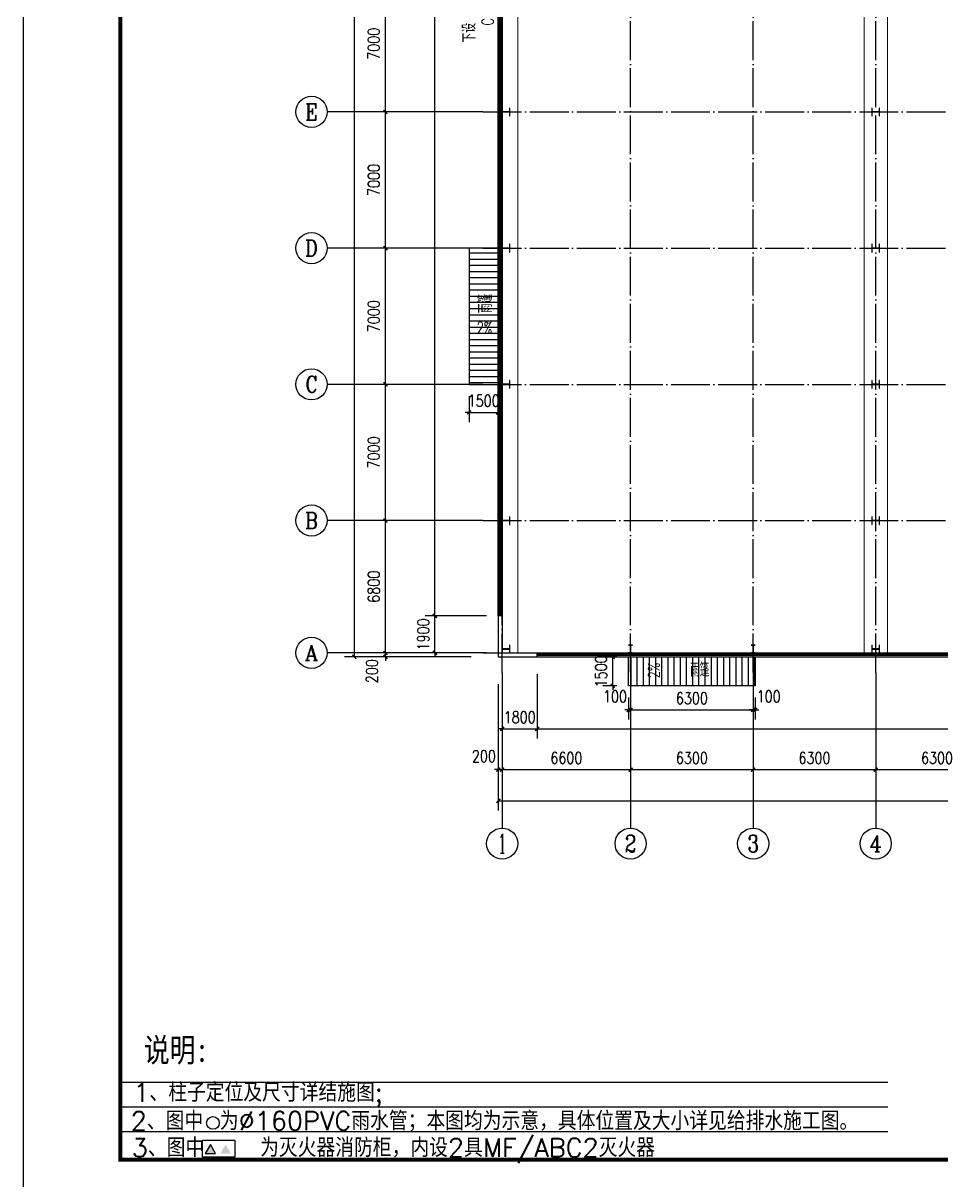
# Model space of a CAD drawing. Extents: x -21908402 to 2288787, y 79687 to 5079726.
# Drawn here: x 2095687 to 2142909, y 318196 to 377685 of the extents above; entities that cross this region are included whole.
import ezdxf
from ezdxf.enums import TextEntityAlignment as Align

# ---------------------------------------------------------------- set-up
doc = ezdxf.new("R2010")
doc.units = 0
doc.header["$LTSCALE"] = 1000
doc.linetypes.add('DOTE', pattern=[2.42, 2, -0.2, 0.02, -0.2])
doc.layers.get('0').update_dxf_attribs({"linetype": 'CONTINUOUS'})
doc.layers.get('DEFPOINTS').update_dxf_attribs({"linetype": 'CONTINUOUS'})
for name, color, linetype in [('AXIS', 3, 'CONTINUOUS'), ('AXIS_TEXT', 7, 'CONTINUOUS'), ('COLUMN', 9, 'CONTINUOUS'), ('DIM_SYMB', 3, 'CONTINUOUS'), ('DOTE', 1, 'DOTE'), ('PUB_DIM', 3, 'CONTINUOUS'), ('PUB_TEXT', 7, 'CONTINUOUS'), ('PUB_TITLE', 4, 'CONTINUOUS'), ('TEXT', 7, 'CONTINUOUS'), ('WALL', 6, 'CONTINUOUS'), ('WINDOW', 94, 'CONTINUOUS'), ('WINDOW_TEXT', 7, 'CONTINUOUS'), ('填充', 8, 'CONTINUOUS'), ('管道', 3, 'CONTINUOUS'), ('虚线浅显', 139, 'CONTINUOUS')]:
    doc.layers.add(name, color=color, linetype=linetype)
doc.styles.add('-黑体', font='simhei.ttf', dxfattribs={"width": 0.8})
doc.styles.add('_TCH_AXIS', font='COMPLEX', dxfattribs={"bigfont": 'GBCBIG'})
doc.styles.add('_TCH_DIM', font='SIMPLEX', dxfattribs={"bigfont": 'GBCBIG'})
doc.styles.add('_TCH_WINDOW', font='SIMPLEX', dxfattribs={"bigfont": 'GBCBIG'})
doc.styles.add('COMPLEX', font='COMPLEX')
doc.styles.add('DIM_FONT', font='simplex.shx', dxfattribs={"width": 0.8})
doc.styles.add('HZTXT', font='txt', dxfattribs={"width": 0.7, "height": 300, "bigfont": 'HZTXT'})
doc.styles.get("Standard").update_dxf_attribs({"font": 'tssdeng.shx', "width": 0.7, "bigfont": 'hztxt.shx'})
doc.dimstyles.new('DIMN200', dxfattribs={"dimscale": 2, "dimtxt": 300, "dimasz": 100, "dimexe": 250, "dimexo": 300, "dimgap": 150, "dimtad": 1, "dimdec": 0, "dimzin": 0, "dimtxsty": 'DIM_FONT', "dimblk": 'ARCHTICK', "dimcen": 0.09, "dimclrt": 7, "dimazin": 3, "dimtfac": 1, "dimtdec": 0, "dimtix": 1, "dimtmove": 0, "dimatfit": 3, "dimtolj": 1, "dimtzin": 0})

# ---------------------------------------------------------------- blocks, each defined once
blk = doc.blocks.new('GGGDDD')
h = blk.add_hatch(color=2)
h.paths.add_polyline_path([(7839327, -1916416), (7839124, -1916769), (7839531, -1916769)])
h.paths.add_polyline_path([(7838721, -1916416), (7838517, -1916769), (7838925, -1916769)])
at = {"color": 2}
for points in [[(7838405, -1916243), (7839695, -1916243), (7839695, -1916915), (7838405, -1916915)], [(7838721, -1916416), (7838517, -1916769), (7838925, -1916769)]]:
    blk.add_lwpolyline(points, close=True, dxfattribs=at)
at = {"layer": '管道'}
blk.add_ellipse((7838820, -1915560), major_axis=(178, 178), ratio=1, start_param=5.497787, end_param=11.780972, dxfattribs=at)
at = {"layer": '虚线浅显', "linetype": 'CONTINUOUS'}
for p, q in [((7835165, -1913944), (7865510, -1913944)), ((7835165, -1914922), (7865510, -1914922)), ((7835165, -1915901), (7865510, -1915901)), ((7835165, -1915901), (7865510, -1915901))]:
    blk.add_line(p, q, dxfattribs=at)
at = {"layer": 'PUB_TEXT', "color": 3, "style": '-黑体', "width": 0.8}
blk.add_text('说明: ', height=937.1, dxfattribs=at).set_placement((7836089, -1913147))
at = {"layer": 'TEXT', "style": 'HZTXT', "width": 1.01}
for s, p in [('1、柱子定位及尺寸详结施图;', (7835677, -1914721)), ('2、图中 为%%C160PVC雨水管；本图均为示意，具体位置及大小详见给排水施工图。 ', (7835573, -1915847)), ('3、图中   为灭火器消防柜，内设2具MF/ABC2灭火器', (7835614, -1916905))]:
    blk.add_text(s, height=735, dxfattribs=at).set_placement(p)
blk = doc.blocks.new('_ARCHTICK')
at = {"color": 0, "linetype": 'BYBLOCK', "const_width": 0.4}
blk.add_lwpolyline([(-0.5, -0.5), (0.5, 0.5)], dxfattribs=at)
blk = doc.blocks.new('*D180')
at = {"layer": 'DEFPOINTS', "color": 0}
for p in [(2118610, 359125), (2120110, 359125), (2120110, 357683)]:
    blk.add_point(p, dxfattribs=at)
at = {"layer": 'PUB_DIM', "color": 0}
for p, q in [((2118610, 358525), (2118610, 357183)), ((2120110, 358525), (2120110, 357183)), ((2118610, 357683), (2118410, 357683)), ((2118610, 357683), (2120110, 357683)), ((2120110, 357683), (2120310, 357683))]:
    blk.add_line(p, q, dxfattribs=at)
at = {"layer": 'PUB_DIM', "color": 0, "xscale": 200, "yscale": 200, "zscale": 200}
blk.add_blockref('_ARCHTICK', (2118610, 357683), dxfattribs=at)
at = {"layer": 'PUB_DIM', "color": 0, "xscale": 200, "yscale": 200, "zscale": 200, "rotation": 180}
blk.add_blockref('_ARCHTICK', (2120110, 357683), dxfattribs=at)
at = {"layer": 'PUB_DIM', "color": 7, "insert": (2119360, 358283), "char_height": 600, "attachment_point": 5, "style": 'DIM_FONT'}
blk.add_mtext('\\A1;1500', dxfattribs=at)
blk = doc.blocks.new('*D226')
at = {"layer": 'DEFPOINTS', "color": 0}
for p in [(2125989, 345125), (2126810, 345125), (2126810, 343625)]:
    blk.add_point(p, dxfattribs=at)
at = {"layer": 'PUB_DIM', "color": 0}
for p, q in [((2126210, 345125), (2125489, 345125)), ((2125989, 345125), (2125989, 345325)), ((2125989, 343625), (2125989, 345125)), ((2126210, 343625), (2125489, 343625)), ((2125989, 343625), (2125989, 343425))]:
    blk.add_line(p, q, dxfattribs=at)
at = {"layer": 'PUB_DIM', "color": 0, "xscale": 200, "yscale": 200, "zscale": 200}
for p, rotation in [((2125989, 345125), 270), ((2125989, 343625), 90)]:
    blk.add_blockref('_ARCHTICK', p, dxfattribs=dict(at, rotation=rotation))
at = {"layer": 'PUB_DIM', "color": 7, "insert": (2125389, 344375), "char_height": 600, "attachment_point": 5, "rotation": 90, "style": 'DIM_FONT'}
blk.add_mtext('\\A1;1500', dxfattribs=at)
blk = doc.blocks.new('*D227')
at = {"layer": 'DEFPOINTS', "color": 0}
for p in [(2126810, 343625), (2126910, 343625), (2126910, 342395)]:
    blk.add_point(p, dxfattribs=at)
at = {"layer": 'PUB_DIM', "color": 0}
for p, q in [((2126810, 343025), (2126810, 341895)), ((2126910, 343025), (2126910, 341895)), ((2126810, 342395), (2126610, 342395)), ((2126810, 342395), (2126910, 342395)), ((2126910, 342395), (2127110, 342395))]:
    blk.add_line(p, q, dxfattribs=at)
at = {"layer": 'PUB_DIM', "color": 0, "xscale": 200, "yscale": 200, "zscale": 200}
blk.add_blockref('_ARCHTICK', (2126810, 342395), dxfattribs=at)
at = {"layer": 'PUB_DIM', "color": 0, "xscale": 200, "yscale": 200, "zscale": 200, "rotation": 180}
blk.add_blockref('_ARCHTICK', (2126910, 342395), dxfattribs=at)
at = {"layer": 'PUB_DIM', "color": 7, "insert": (2126110, 343085), "char_height": 600, "attachment_point": 5, "style": 'DIM_FONT'}
blk.add_mtext('\\A1;100', dxfattribs=at)
blk = doc.blocks.new('*D228')
at = {"layer": 'DEFPOINTS', "color": 0}
for p in [(2126910, 343625), (2133210, 343625), (2133210, 342395)]:
    blk.add_point(p, dxfattribs=at)
at = {"layer": 'PUB_DIM', "color": 0}
for p, q in [((2126910, 343025), (2126910, 341895)), ((2133210, 343025), (2133210, 341895)), ((2126910, 342395), (2133210, 342395))]:
    blk.add_line(p, q, dxfattribs=at)
at = {"layer": 'PUB_DIM', "color": 0, "xscale": 200, "yscale": 200, "zscale": 200, "rotation": 180}
blk.add_blockref('_ARCHTICK', (2126910, 342395), dxfattribs=at)
at = {"layer": 'PUB_DIM', "color": 0, "xscale": 200, "yscale": 200, "zscale": 200}
blk.add_blockref('_ARCHTICK', (2133210, 342395), dxfattribs=at)
at = {"layer": 'PUB_DIM', "color": 7, "insert": (2130060, 342995), "char_height": 600, "attachment_point": 5, "style": 'DIM_FONT'}
blk.add_mtext('\\A1;6300', dxfattribs=at)
blk = doc.blocks.new('*D229')
at = {"layer": 'DEFPOINTS', "color": 0}
for p in [(2133210, 343625), (2133310, 343625), (2133310, 342395)]:
    blk.add_point(p, dxfattribs=at)
at = {"layer": 'PUB_DIM', "color": 0}
for p, q in [((2133210, 343025), (2133210, 341895)), ((2133310, 343025), (2133310, 341895)), ((2133210, 342395), (2133010, 342395)), ((2133210, 342395), (2133310, 342395)), ((2133310, 342395), (2133510, 342395))]:
    blk.add_line(p, q, dxfattribs=at)
at = {"layer": 'PUB_DIM', "color": 0, "xscale": 200, "yscale": 200, "zscale": 200}
blk.add_blockref('_ARCHTICK', (2133210, 342395), dxfattribs=at)
at = {"layer": 'PUB_DIM', "color": 0, "xscale": 200, "yscale": 200, "zscale": 200, "rotation": 180}
blk.add_blockref('_ARCHTICK', (2133310, 342395), dxfattribs=at)
at = {"layer": 'PUB_DIM', "color": 7, "insert": (2134010, 343085), "char_height": 600, "attachment_point": 5, "style": 'DIM_FONT'}
blk.add_mtext('\\A1;100', dxfattribs=at)
blk = doc.blocks.new('*D234')
at = {"layer": 'DEFPOINTS', "color": 0}
for p in [(2116852, 413025), (2120110, 413025), (2120110, 347225)]:
    blk.add_point(p, dxfattribs=at)
at = {"layer": 'PUB_DIM', "color": 0}
for p, q in [((2119510, 413025), (2116352, 413025)), ((2116852, 347225), (2116852, 413025)), ((2119510, 347225), (2116352, 347225))]:
    blk.add_line(p, q, dxfattribs=at)
at = {"layer": 'PUB_DIM', "color": 0, "xscale": 200, "yscale": 200, "zscale": 200}
for p, rotation in [((2116852, 413025), 90), ((2116852, 347225), 270)]:
    blk.add_blockref('_ARCHTICK', p, dxfattribs=dict(at, rotation=rotation))
at = {"layer": 'PUB_DIM', "color": 7, "insert": (2116252, 380125), "char_height": 600, "attachment_point": 5, "rotation": 90, "style": 'DIM_FONT'}
blk.add_mtext('\\A1;65800', dxfattribs=at)
blk = doc.blocks.new('*D235')
at = {"layer": 'DEFPOINTS', "color": 0}
for p in [(2116852, 347225), (2120110, 347225), (2120110, 345325)]:
    blk.add_point(p, dxfattribs=at)
at = {"layer": 'PUB_DIM', "color": 0}
for p, q in [((2116852, 347225), (2116852, 347425)), ((2119510, 347225), (2116352, 347225)), ((2116852, 345325), (2116852, 347225)), ((2119510, 345325), (2116352, 345325)), ((2116852, 345325), (2116852, 345125))]:
    blk.add_line(p, q, dxfattribs=at)
at = {"layer": 'PUB_DIM', "color": 0, "xscale": 200, "yscale": 200, "zscale": 200}
for p, rotation in [((2116852, 347225), 270), ((2116852, 345325), 90)]:
    blk.add_blockref('_ARCHTICK', p, dxfattribs=dict(at, rotation=rotation))
at = {"layer": 'PUB_DIM', "color": 7, "insert": (2116252, 346275), "char_height": 600, "attachment_point": 5, "rotation": 90, "style": 'DIM_FONT'}
blk.add_mtext('\\A1;1900', dxfattribs=at)
blk = doc.blocks.new('*D239')
at = {"layer": 'DEFPOINTS', "color": 0}
for p in [(2120310, 344828), (2122110, 344828), (2122110, 341421)]:
    blk.add_point(p, dxfattribs=at)
at = {"layer": 'PUB_DIM', "color": 0}
for p, q in [((2120310, 344228), (2120310, 340921)), ((2122110, 344228), (2122110, 340921)), ((2120310, 341421), (2120110, 341421)), ((2120310, 341421), (2122110, 341421)), ((2122110, 341421), (2122310, 341421))]:
    blk.add_line(p, q, dxfattribs=at)
at = {"layer": 'PUB_DIM', "color": 0, "xscale": 200, "yscale": 200, "zscale": 200}
blk.add_blockref('_ARCHTICK', (2120310, 341421), dxfattribs=at)
at = {"layer": 'PUB_DIM', "color": 0, "xscale": 200, "yscale": 200, "zscale": 200, "rotation": 180}
blk.add_blockref('_ARCHTICK', (2122110, 341421), dxfattribs=at)
at = {"layer": 'PUB_DIM', "color": 7, "insert": (2121210, 342021), "char_height": 600, "attachment_point": 5, "style": 'DIM_FONT'}
blk.add_mtext('\\A1;1800', dxfattribs=at)
blk = doc.blocks.new('*D240')
at = {"layer": 'DEFPOINTS', "color": 0}
for p in [(2122110, 344828), (2232510, 344828), (2232510, 341421)]:
    blk.add_point(p, dxfattribs=at)
at = {"layer": 'PUB_DIM', "color": 0}
for p, q in [((2122110, 344228), (2122110, 340921)), ((2232510, 344228), (2232510, 340921)), ((2122110, 341421), (2232510, 341421))]:
    blk.add_line(p, q, dxfattribs=at)
at = {"layer": 'PUB_DIM', "color": 0, "xscale": 200, "yscale": 200, "zscale": 200, "rotation": 180}
blk.add_blockref('_ARCHTICK', (2122110, 341421), dxfattribs=at)
at = {"layer": 'PUB_DIM', "color": 0, "xscale": 200, "yscale": 200, "zscale": 200}
blk.add_blockref('_ARCHTICK', (2232510, 341421), dxfattribs=at)
at = {"layer": 'PUB_DIM', "color": 7, "insert": (2177310, 342021), "char_height": 600, "attachment_point": 5, "style": 'DIM_FONT'}
blk.add_mtext('\\A1;110400', dxfattribs=at)
blk = doc.blocks.new('*D263')
at = {"layer": 'AXIS', "color": 0}
for p, q in [((2120110, 343725), (2120110, 338825)), ((2120310, 343725), (2120310, 338825)), ((2120110, 339325), (2119910, 339325)), ((2120110, 339325), (2120310, 339325)), ((2120310, 339325), (2120510, 339325))]:
    blk.add_line(p, q, dxfattribs=at)
at = {"layer": 'DEFPOINTS', "color": 0}
for p in [(2120110, 344325), (2120310, 344325), (2120310, 339325)]:
    blk.add_point(p, dxfattribs=at)
at = {"layer": 'AXIS', "color": 0, "xscale": 200, "yscale": 200, "zscale": 200}
blk.add_blockref('_ARCHTICK', (2120110, 339325), dxfattribs=at)
at = {"layer": 'AXIS', "color": 0, "xscale": 200, "yscale": 200, "zscale": 200, "rotation": 180}
blk.add_blockref('_ARCHTICK', (2120310, 339325), dxfattribs=at)
at = {"layer": 'AXIS', "color": 7, "insert": (2119370, 340015), "char_height": 600, "attachment_point": 5, "style": 'DIM_FONT'}
blk.add_mtext('\\A1;200', dxfattribs=at)
blk = doc.blocks.new('*D264')
at = {"layer": 'AXIS', "color": 0}
for p, q in [((2120310, 343725), (2120310, 338825)), ((2126910, 343725), (2126910, 338825)), ((2120310, 339325), (2126910, 339325))]:
    blk.add_line(p, q, dxfattribs=at)
at = {"layer": 'DEFPOINTS', "color": 0}
for p in [(2120310, 344325), (2126910, 344325), (2126910, 339325)]:
    blk.add_point(p, dxfattribs=at)
at = {"layer": 'AXIS', "color": 0, "xscale": 200, "yscale": 200, "zscale": 200, "rotation": 180}
blk.add_blockref('_ARCHTICK', (2120310, 339325), dxfattribs=at)
at = {"layer": 'AXIS', "color": 0, "xscale": 200, "yscale": 200, "zscale": 200}
blk.add_blockref('_ARCHTICK', (2126910, 339325), dxfattribs=at)
at = {"layer": 'AXIS', "color": 7, "insert": (2123610, 339925), "char_height": 600, "attachment_point": 5, "style": 'DIM_FONT'}
blk.add_mtext('\\A1;6600', dxfattribs=at)
blk = doc.blocks.new('*D265')
at = {"layer": 'AXIS', "color": 0}
for p, q in [((2126910, 343725), (2126910, 338825)), ((2133210, 343725), (2133210, 338825)), ((2126910, 339325), (2133210, 339325))]:
    blk.add_line(p, q, dxfattribs=at)
at = {"layer": 'DEFPOINTS', "color": 0}
for p in [(2126910, 344325), (2133210, 344325), (2133210, 339325)]:
    blk.add_point(p, dxfattribs=at)
at = {"layer": 'AXIS', "color": 0, "xscale": 200, "yscale": 200, "zscale": 200, "rotation": 180}
blk.add_blockref('_ARCHTICK', (2126910, 339325), dxfattribs=at)
at = {"layer": 'AXIS', "color": 0, "xscale": 200, "yscale": 200, "zscale": 200}
blk.add_blockref('_ARCHTICK', (2133210, 339325), dxfattribs=at)
at = {"layer": 'AXIS', "color": 7, "insert": (2130060, 339925), "char_height": 600, "attachment_point": 5, "style": 'DIM_FONT'}
blk.add_mtext('\\A1;6300', dxfattribs=at)
blk = doc.blocks.new('*D266')
at = {"layer": 'AXIS', "color": 0}
for p, q in [((2133210, 343725), (2133210, 338825)), ((2139510, 343725), (2139510, 338825)), ((2133210, 339325), (2139510, 339325))]:
    blk.add_line(p, q, dxfattribs=at)
at = {"layer": 'DEFPOINTS', "color": 0}
for p in [(2133210, 344325), (2139510, 344325), (2139510, 339325)]:
    blk.add_point(p, dxfattribs=at)
at = {"layer": 'AXIS', "color": 0, "xscale": 200, "yscale": 200, "zscale": 200, "rotation": 180}
blk.add_blockref('_ARCHTICK', (2133210, 339325), dxfattribs=at)
at = {"layer": 'AXIS', "color": 0, "xscale": 200, "yscale": 200, "zscale": 200}
blk.add_blockref('_ARCHTICK', (2139510, 339325), dxfattribs=at)
at = {"layer": 'AXIS', "color": 7, "insert": (2136360, 339925), "char_height": 600, "attachment_point": 5, "style": 'DIM_FONT'}
blk.add_mtext('\\A1;6300', dxfattribs=at)
blk = doc.blocks.new('*D267')
at = {"layer": 'AXIS', "color": 0}
for p, q in [((2139510, 343725), (2139510, 338825)), ((2145810, 343725), (2145810, 338825)), ((2139510, 339325), (2145810, 339325))]:
    blk.add_line(p, q, dxfattribs=at)
at = {"layer": 'DEFPOINTS', "color": 0}
for p in [(2139510, 344325), (2145810, 344325), (2145810, 339325)]:
    blk.add_point(p, dxfattribs=at)
at = {"layer": 'AXIS', "color": 0, "xscale": 200, "yscale": 200, "zscale": 200, "rotation": 180}
blk.add_blockref('_ARCHTICK', (2139510, 339325), dxfattribs=at)
at = {"layer": 'AXIS', "color": 0, "xscale": 200, "yscale": 200, "zscale": 200}
blk.add_blockref('_ARCHTICK', (2145810, 339325), dxfattribs=at)
at = {"layer": 'AXIS', "color": 7, "insert": (2142660, 339925), "char_height": 600, "attachment_point": 5, "style": 'DIM_FONT'}
blk.add_mtext('\\A1;6300', dxfattribs=at)
blk = doc.blocks.new('*D283')
at = {"layer": 'AXIS', "color": 0}
for p, q in [((2120110, 343725), (2120110, 337225)), ((2234510, 343725), (2234510, 337225)), ((2120110, 337725), (2234510, 337725))]:
    blk.add_line(p, q, dxfattribs=at)
at = {"layer": 'DEFPOINTS', "color": 0}
for p in [(2120110, 344325), (2234510, 344325), (2234510, 337725)]:
    blk.add_point(p, dxfattribs=at)
at = {"layer": 'AXIS', "color": 0, "xscale": 200, "yscale": 200, "zscale": 200, "rotation": 180}
blk.add_blockref('_ARCHTICK', (2120110, 337725), dxfattribs=at)
at = {"layer": 'AXIS', "color": 0, "xscale": 200, "yscale": 200, "zscale": 200}
blk.add_blockref('_ARCHTICK', (2234510, 337725), dxfattribs=at)
at = {"layer": 'AXIS', "color": 7, "insert": (2177310, 338325), "char_height": 600, "attachment_point": 5, "style": 'DIM_FONT'}
blk.add_mtext('\\A1;114400', dxfattribs=at)
blk = doc.blocks.new('*D297')
at = {"layer": 'AXIS', "color": 0}
for p, q in [((2118710, 345325), (2113810, 345325)), ((2118710, 345125), (2113810, 345125)), ((2114310, 345325), (2114310, 345525)), ((2114310, 345125), (2114310, 345325)), ((2114310, 345125), (2114310, 344925))]:
    blk.add_line(p, q, dxfattribs=at)
at = {"layer": 'DEFPOINTS', "color": 0}
for p in [(2114310, 345325), (2119310, 345325), (2119310, 345125)]:
    blk.add_point(p, dxfattribs=at)
at = {"layer": 'AXIS', "color": 0, "xscale": 200, "yscale": 200, "zscale": 200}
for p, rotation in [((2114310, 345325), 270), ((2114310, 345125), 90)]:
    blk.add_blockref('_ARCHTICK', p, dxfattribs=dict(at, rotation=rotation))
at = {"layer": 'AXIS', "color": 7, "insert": (2113620, 344385), "char_height": 600, "attachment_point": 5, "rotation": 90, "style": 'DIM_FONT'}
blk.add_mtext('\\A1;200', dxfattribs=at)
blk = doc.blocks.new('*D298')
at = {"layer": 'AXIS', "color": 0}
for p, q in [((2118710, 352125), (2113810, 352125)), ((2114310, 345325), (2114310, 352125)), ((2118710, 345325), (2113810, 345325))]:
    blk.add_line(p, q, dxfattribs=at)
at = {"layer": 'DEFPOINTS', "color": 0}
for p in [(2114310, 352125), (2119310, 352125), (2119310, 345325)]:
    blk.add_point(p, dxfattribs=at)
at = {"layer": 'AXIS', "color": 0, "xscale": 200, "yscale": 200, "zscale": 200}
for p, rotation in [((2114310, 352125), 90), ((2114310, 345325), 270)]:
    blk.add_blockref('_ARCHTICK', p, dxfattribs=dict(at, rotation=rotation))
at = {"layer": 'AXIS', "color": 7, "insert": (2113710, 348725), "char_height": 600, "attachment_point": 5, "rotation": 90, "style": 'DIM_FONT'}
blk.add_mtext('\\A1;6800', dxfattribs=at)
blk = doc.blocks.new('*D299')
at = {"layer": 'AXIS', "color": 0}
for p, q in [((2118710, 359125), (2113810, 359125)), ((2114310, 352125), (2114310, 359125)), ((2118710, 352125), (2113810, 352125))]:
    blk.add_line(p, q, dxfattribs=at)
at = {"layer": 'DEFPOINTS', "color": 0}
for p in [(2114310, 359125), (2119310, 359125), (2119310, 352125)]:
    blk.add_point(p, dxfattribs=at)
at = {"layer": 'AXIS', "color": 0, "xscale": 200, "yscale": 200, "zscale": 200}
for p, rotation in [((2114310, 359125), 90), ((2114310, 352125), 270)]:
    blk.add_blockref('_ARCHTICK', p, dxfattribs=dict(at, rotation=rotation))
at = {"layer": 'AXIS', "color": 7, "insert": (2113710, 355625), "char_height": 600, "attachment_point": 5, "rotation": 90, "style": 'DIM_FONT'}
blk.add_mtext('\\A1;7000', dxfattribs=at)
blk = doc.blocks.new('*D300')
at = {"layer": 'AXIS', "color": 0}
for p, q in [((2118710, 366125), (2113810, 366125)), ((2114310, 359125), (2114310, 366125)), ((2118710, 359125), (2113810, 359125))]:
    blk.add_line(p, q, dxfattribs=at)
at = {"layer": 'DEFPOINTS', "color": 0}
for p in [(2114310, 366125), (2119310, 366125), (2119310, 359125)]:
    blk.add_point(p, dxfattribs=at)
at = {"layer": 'AXIS', "color": 0, "xscale": 200, "yscale": 200, "zscale": 200}
for p, rotation in [((2114310, 366125), 90), ((2114310, 359125), 270)]:
    blk.add_blockref('_ARCHTICK', p, dxfattribs=dict(at, rotation=rotation))
at = {"layer": 'AXIS', "color": 7, "insert": (2113710, 362625), "char_height": 600, "attachment_point": 5, "rotation": 90, "style": 'DIM_FONT'}
blk.add_mtext('\\A1;7000', dxfattribs=at)
blk = doc.blocks.new('*D301')
at = {"layer": 'AXIS', "color": 0}
for p, q in [((2118710, 373125), (2113810, 373125)), ((2114310, 366125), (2114310, 373125)), ((2118710, 366125), (2113810, 366125))]:
    blk.add_line(p, q, dxfattribs=at)
at = {"layer": 'DEFPOINTS', "color": 0}
for p in [(2114310, 373125), (2119310, 373125), (2119310, 366125)]:
    blk.add_point(p, dxfattribs=at)
at = {"layer": 'AXIS', "color": 0, "xscale": 200, "yscale": 200, "zscale": 200}
for p, rotation in [((2114310, 373125), 90), ((2114310, 366125), 270)]:
    blk.add_blockref('_ARCHTICK', p, dxfattribs=dict(at, rotation=rotation))
at = {"layer": 'AXIS', "color": 7, "insert": (2113710, 369625), "char_height": 600, "attachment_point": 5, "rotation": 90, "style": 'DIM_FONT'}
blk.add_mtext('\\A1;7000', dxfattribs=at)
blk = doc.blocks.new('*D302')
at = {"layer": 'AXIS', "color": 0}
for p, q in [((2118710, 380125), (2113810, 380125)), ((2114310, 373125), (2114310, 380125)), ((2118710, 373125), (2113810, 373125))]:
    blk.add_line(p, q, dxfattribs=at)
at = {"layer": 'DEFPOINTS', "color": 0}
for p in [(2114310, 380125), (2119310, 380125), (2119310, 373125)]:
    blk.add_point(p, dxfattribs=at)
at = {"layer": 'AXIS', "color": 0, "xscale": 200, "yscale": 200, "zscale": 200}
for p, rotation in [((2114310, 380125), 90), ((2114310, 373125), 270)]:
    blk.add_blockref('_ARCHTICK', p, dxfattribs=dict(at, rotation=rotation))
at = {"layer": 'AXIS', "color": 7, "insert": (2113710, 376625), "char_height": 600, "attachment_point": 5, "rotation": 90, "style": 'DIM_FONT'}
blk.add_mtext('\\A1;7000', dxfattribs=at)
blk = doc.blocks.new('*D309')
at = {"layer": 'AXIS', "color": 0}
for p, q in [((2118710, 415125), (2112210, 415125)), ((2112710, 345125), (2112710, 415125)), ((2118710, 345125), (2112210, 345125))]:
    blk.add_line(p, q, dxfattribs=at)
at = {"layer": 'DEFPOINTS', "color": 0}
for p in [(2112710, 415125), (2119310, 415125), (2119310, 345125)]:
    blk.add_point(p, dxfattribs=at)
at = {"layer": 'AXIS', "color": 0, "xscale": 200, "yscale": 200, "zscale": 200}
for p, rotation in [((2112710, 415125), 90), ((2112710, 345125), 270)]:
    blk.add_blockref('_ARCHTICK', p, dxfattribs=dict(at, rotation=rotation))
at = {"layer": 'AXIS', "color": 7, "insert": (2112110, 380125), "char_height": 600, "attachment_point": 5, "rotation": 90, "style": 'DIM_FONT'}
blk.add_mtext('\\A1;70000', dxfattribs=at)
blk = doc.blocks.new('_AXISO')
blk.add_circle((0, 0), 0.5)
at = {"layer": 'AXIS_TEXT', "style": 'COMPLEX', "width": 1.041667}
blk.add_attdef('A', text='', height=0.56, dxfattribs=at).set_placement((-0.25, -0.28), (0.25, -0.28), align=Align.FIT)
blk = doc.blocks.new('$WINLIB2D$00000001')
at = {"color": 0}
for points in [[(-0.5, 0.5), (-0.5, -0.5)], [(-0.5, 0.5), (0.5, 0.5)], [(0.5, 0.16667), (-0.5, 0.16667)], [(0.5, -0.16667), (-0.5, -0.16667)], [(-0.5, -0.5), (0.5, -0.5)]]:
    blk.add_lwpolyline(points, dxfattribs=at)

msp = doc.modelspace()

# ---------------------------------------------------------------- hatches: boundary and pattern name
at = {"layer": '填充'}
h = msp.add_hatch(dxfattribs=at)
h.set_pattern_fill('ANSI31', color=1, scale=200, angle=135, style=0)
h.set_pattern_definition([(360, (1774984.8, -1767084.8), (9e-15, -317.5), [])])
h.paths.add_polyline_path([(2120110, 359125.2), (2120110, 366125.2), (2118610, 366125.2), (2118610, 359125.2)])
h = msp.add_hatch(dxfattribs=at)
h.set_pattern_fill('ANSI31', color=1, scale=200, angle=45, style=0)
h.set_pattern_definition([(90, (0, 0), (-317.5, 3e-14), [])])
h.paths.add_polyline_path([(2126810, 345125.2), (2133310, 345125.2), (2133310, 343625.2), (2126810, 343625.2)])

# ---------------------------------------------------------------- linework, layer by layer
at = {"color": 2, "linetype": 'DOTE', "const_width": 50}
for points in [[(2121110, 414925.2), (2121110, 345325.2)], [(2138910, 414925.2), (2138910, 345325.2)], [(2140110, 414925.2), (2140110, 345325.2)]]:
    msp.add_lwpolyline(points, dxfattribs=at)
for points in [[(2120110, 359125.2), (2120110, 366125.2), (2118610, 366125.2), (2118610, 359125.2)], [(2126810, 345125.2), (2133310, 345125.2), (2133310, 343625.2), (2126810, 343625.2)]]:
    msp.add_lwpolyline(points, close=True)
at = {"layer": 'AXIS'}
for p, q in [((2119310, 373125.2), (2111310, 373125.2)), ((2119310, 366125.2), (2111310, 366125.2)), ((2119310, 359125.2), (2111310, 359125.2)), ((2119310, 352125.2), (2111310, 352125.2)), ((2119310, 345325.2), (2111310, 345325.2)), ((2120310, 344325.2), (2120310, 336325.2)), ((2126910, 344325.2), (2126910, 336325.2)), ((2133210, 344325.2), (2133210, 336325.2)), ((2139510, 344325.2), (2139510, 336325.2))]:
    msp.add_line(p, q, dxfattribs=at)
at = {"layer": 'COLUMN'}
for p, q in [((2120326, 373325.2), (2120310, 373325.2)), ((2120310, 373325.2), (2120310, 372925.2)), ((2120326, 373130.2), (2120326, 373325.2)), ((2120694, 373130.2), (2120326, 373130.2)), ((2120326, 373120.2), (2120694, 373120.2)), ((2120326, 372925.2), (2120326, 373120.2)), ((2120710, 373325.2), (2120694, 373325.2)), ((2120694, 373325.2), (2120694, 373130.2)), ((2120694, 373120.2), (2120694, 372925.2)), ((2120710, 372925.2), (2120710, 373325.2)), ((2139326, 373325.2), (2139310, 373325.2)), ((2139310, 373325.2), (2139310, 372925.2)), ((2139326, 373130.2), (2139326, 373325.2)), ((2139694, 373130.2), (2139326, 373130.2)), ((2139326, 373120.2), (2139694, 373120.2)), ((2139326, 372925.2), (2139326, 373120.2)), ((2139710, 373325.2), (2139694, 373325.2)), ((2139694, 373325.2), (2139694, 373130.2)), ((2139694, 373120.2), (2139694, 372925.2)), ((2139710, 372925.2), (2139710, 373325.2)), ((2120310, 372925.2), (2120326, 372925.2)), ((2120694, 372925.2), (2120710, 372925.2)), ((2139310, 372925.2), (2139326, 372925.2)), ((2139694, 372925.2), (2139710, 372925.2)), ((2120326, 366325.2), (2120310, 366325.2)), ((2120310, 366325.2), (2120310, 365925.2)), ((2120310, 365925.2), (2120326, 365925.2)), ((2120326, 366130.2), (2120326, 366325.2)), ((2120694, 366130.2), (2120326, 366130.2)), ((2120326, 366120.2), (2120694, 366120.2)), ((2120326, 365925.2), (2120326, 366120.2)), ((2120710, 366325.2), (2120694, 366325.2)), ((2120694, 366325.2), (2120694, 366130.2)), ((2120694, 366120.2), (2120694, 365925.2)), ((2120694, 365925.2), (2120710, 365925.2)), ((2120710, 365925.2), (2120710, 366325.2)), ((2139326, 366325.2), (2139310, 366325.2)), ((2139310, 366325.2), (2139310, 365925.2)), ((2139310, 365925.2), (2139326, 365925.2)), ((2139326, 366130.2), (2139326, 366325.2)), ((2139694, 366130.2), (2139326, 366130.2)), ((2139326, 366120.2), (2139694, 366120.2)), ((2139326, 365925.2), (2139326, 366120.2)), ((2139710, 366325.2), (2139694, 366325.2)), ((2139694, 366325.2), (2139694, 366130.2)), ((2139694, 366120.2), (2139694, 365925.2)), ((2139694, 365925.2), (2139710, 365925.2)), ((2139710, 365925.2), (2139710, 366325.2)), ((2120326, 359325.2), (2120310, 359325.2)), ((2120310, 359325.2), (2120310, 358925.2)), ((2120326, 359130.2), (2120326, 359325.2)), ((2120710, 359325.2), (2120694, 359325.2)), ((2120694, 359325.2), (2120694, 359130.2)), ((2120710, 358925.2), (2120710, 359325.2)), ((2139326, 359325.2), (2139310, 359325.2)), ((2139310, 359325.2), (2139310, 358925.2)), ((2139326, 359130.2), (2139326, 359325.2)), ((2139710, 359325.2), (2139694, 359325.2)), ((2139694, 359325.2), (2139694, 359130.2)), ((2139710, 358925.2), (2139710, 359325.2)), ((2120310, 358925.2), (2120326, 358925.2)), ((2120694, 359130.2), (2120326, 359130.2)), ((2120326, 359120.2), (2120694, 359120.2)), ((2120326, 358925.2), (2120326, 359120.2)), ((2120694, 359120.2), (2120694, 358925.2)), ((2120694, 358925.2), (2120710, 358925.2)), ((2139310, 358925.2), (2139326, 358925.2)), ((2139694, 359130.2), (2139326, 359130.2)), ((2139326, 359120.2), (2139694, 359120.2)), ((2139326, 358925.2), (2139326, 359120.2)), ((2139694, 359120.2), (2139694, 358925.2)), ((2139694, 358925.2), (2139710, 358925.2)), ((2120326, 352325.2), (2120310, 352325.2)), ((2120310, 352325.2), (2120310, 351925.2)), ((2120326, 352130.2), (2120326, 352325.2)), ((2120710, 352325.2), (2120694, 352325.2)), ((2120694, 352325.2), (2120694, 352130.2)), ((2120710, 351925.2), (2120710, 352325.2)), ((2139326, 352325.2), (2139310, 352325.2)), ((2139310, 352325.2), (2139310, 351925.2)), ((2139326, 352130.2), (2139326, 352325.2)), ((2139710, 352325.2), (2139694, 352325.2)), ((2139694, 352325.2), (2139694, 352130.2)), ((2139710, 351925.2), (2139710, 352325.2)), ((2120310, 351925.2), (2120326, 351925.2)), ((2120694, 352130.2), (2120326, 352130.2)), ((2120326, 352120.2), (2120694, 352120.2)), ((2120326, 351925.2), (2120326, 352120.2)), ((2120694, 352120.2), (2120694, 351925.2)), ((2120694, 351925.2), (2120710, 351925.2)), ((2139310, 351925.2), (2139326, 351925.2)), ((2139694, 352130.2), (2139326, 352130.2)), ((2139326, 352120.2), (2139694, 352120.2)), ((2139326, 351925.2), (2139326, 352120.2)), ((2139694, 352120.2), (2139694, 351925.2)), ((2139694, 351925.2), (2139710, 351925.2)), ((2120326, 345725.2), (2120310, 345725.2)), ((2120310, 345725.2), (2120310, 345325.2)), ((2120326, 345530.2), (2120326, 345725.2)), ((2120710, 345725.2), (2120694, 345725.2)), ((2120694, 345725.2), (2120694, 345530.2)), ((2120710, 345325.2), (2120710, 345725.2)), ((2127010, 345725.2), (2126810, 345725.2)), ((2126810, 345725.2), (2126810, 345715.2)), ((2126810, 345715.2), (2126897.9, 345715.2)), ((2126897.9, 345715.2), (2126902.9, 345710.2)), ((2126902.9, 345710.2), (2126902.9, 345340.2)), ((2126908.9, 345710.2), (2126913.9, 345715.2)), ((2126908.9, 345340.2), (2126908.9, 345710.2)), ((2126913.9, 345715.2), (2127010, 345715.2)), ((2127010, 345715.2), (2127010, 345725.2)), ((2133310, 345725.2), (2133110, 345725.2)), ((2133110, 345725.2), (2133110, 345715.2)), ((2133110, 345715.2), (2133197.9, 345715.2)), ((2133197.9, 345715.2), (2133202.9, 345710.2)), ((2133202.9, 345710.2), (2133202.9, 345340.2)), ((2133208.9, 345710.2), (2133213.9, 345715.2)), ((2133208.9, 345340.2), (2133208.9, 345710.2)), ((2133213.9, 345715.2), (2133310, 345715.2)), ((2133310, 345715.2), (2133310, 345725.2)), ((2139326, 345725.2), (2139310, 345725.2)), ((2139310, 345725.2), (2139310, 345325.2)), ((2139326, 345530.2), (2139326, 345725.2)), ((2139710, 345725.2), (2139694, 345725.2)), ((2139694, 345725.2), (2139694, 345530.2)), ((2139710, 345325.2), (2139710, 345725.2)), ((2120310, 345325.2), (2120326, 345325.2)), ((2120694, 345530.2), (2120326, 345530.2)), ((2120326, 345520.2), (2120694, 345520.2)), ((2120326, 345325.2), (2120326, 345520.2)), ((2120694, 345520.2), (2120694, 345325.2)), ((2120694, 345325.2), (2120710, 345325.2)), ((2126897.9, 345335.2), (2126810, 345335.2)), ((2126810, 345335.2), (2126810, 345325.2)), ((2126810, 345325.2), (2127010, 345325.2)), ((2126902.9, 345340.2), (2126897.9, 345335.2)), ((2126913.9, 345335.2), (2126908.9, 345340.2)), ((2127010, 345335.2), (2126913.9, 345335.2)), ((2127010, 345325.2), (2127010, 345335.2)), ((2133197.9, 345335.2), (2133110, 345335.2)), ((2133110, 345335.2), (2133110, 345325.2)), ((2133110, 345325.2), (2133310, 345325.2)), ((2133202.9, 345340.2), (2133197.9, 345335.2)), ((2133213.9, 345335.2), (2133208.9, 345340.2)), ((2133310, 345335.2), (2133213.9, 345335.2)), ((2133310, 345325.2), (2133310, 345335.2)), ((2139310, 345325.2), (2139326, 345325.2)), ((2139694, 345530.2), (2139326, 345530.2)), ((2139326, 345520.2), (2139694, 345520.2)), ((2139326, 345325.2), (2139326, 345520.2)), ((2139694, 345520.2), (2139694, 345325.2)), ((2139694, 345325.2), (2139710, 345325.2))]:
    msp.add_line(p, q, dxfattribs=at)
at = {"layer": 'DIM_SYMB'}
for points in [[(2119899.1, 361528, 0, 0, 0), (2119472.6, 361528, 160, 0, 0), (2118872.6, 361528, 0, 0, 0)], [(2128612.8, 344914.3, 0, 0, 0), (2128612.8, 344487.8, 160, 0, 0), (2128612.8, 343887.8, 0, 0, 0)]]:
    msp.add_lwpolyline(points, format="xyseb", dxfattribs=at)
at = {"layer": 'DOTE'}
for p, q in [((2120310, 344325.2), (2120310, 415925.2)), ((2126910, 344325.2), (2126910, 415925.2)), ((2133210, 344325.2), (2133210, 415925.2)), ((2139510, 344325.2), (2139510, 415925.2)), ((2119310, 373125.2), (2235310, 373125.2)), ((2119310, 366125.2), (2235310, 366125.2)), ((2119310, 359125.2), (2235310, 359125.2)), ((2119310, 352125.2), (2235310, 352125.2)), ((2119310, 345325.2), (2235310, 345325.2))]:
    msp.add_line(p, q, dxfattribs=at)
at = {"layer": 'PUB_TITLE'}
msp.add_lwpolyline([(2095686.8, 317287.5), (2263886.8, 317287.5), (2263886.8, 436087.5), (2095686.8, 436087.5)], close=True, dxfattribs=at)
at = {"layer": 'PUB_TITLE', "const_width": 200}
msp.add_lwpolyline([(2100686.8, 319287.5), (2261886.8, 319287.5), (2261886.8, 434087.5), (2100686.8, 434087.5)], close=True, dxfattribs=at)
at = {"layer": 'WALL'}
for p, q in [((2120110, 380125.2), (2120110, 373125.2)), ((2120310, 379925.2), (2120310, 373325.2)), ((2120110, 373125.2), (2120110, 366125.2)), ((2120310, 372925.2), (2120310, 366325.2)), ((2120110, 366125.2), (2120110, 359125.2)), ((2120310, 365925.2), (2120310, 359325.2)), ((2120110, 359125.2), (2120110, 352125.2)), ((2120310, 358925.2), (2120310, 352325.2)), ((2120110, 352125.2), (2120110, 345125.2)), ((2120310, 351925.2), (2120310, 345725.2)), ((2120110, 345125.2), (2126910, 345125.2)), ((2120326, 345325.2), (2120694, 345325.2)), ((2120710, 345325.2), (2126810, 345325.2)), ((2126910, 345125.2), (2133210, 345125.2)), ((2127010, 345325.2), (2133110, 345325.2)), ((2133210, 345125.2), (2145810, 345125.2)), ((2133310, 345325.2), (2145710, 345325.2))]:
    msp.add_line(p, q, dxfattribs=at)

# ---------------------------------------------------------------- block references
at = {"xscale": 1.300000000745058, "yscale": 1.300000000046566, "zscale": 1.3}
msp.add_blockref('GGGDDD', (-8085027.4, 2811399.9), dxfattribs=at)
at = {"layer": 'AXIS'}
ref = msp.add_blockref('_AXISO', (2110510, 373125.2), dxfattribs=dict(at, xscale=1600, yscale=1600, zscale=1600))
ref.add_attrib('A', 'E', dxfattribs={"layer": 'AXIS_TEXT', "height": 833.3, "style": '_TCH_AXIS'}).set_placement((2110192.6, 372708.6), (2110827.5, 372708.6), align=Align.FIT)
ref = msp.add_blockref('_AXISO', (2110510, 366125.2), dxfattribs=dict(at, xscale=1600, yscale=1600, zscale=1600))
ref.add_attrib('A', 'D', dxfattribs={"layer": 'AXIS_TEXT', "height": 812.8, "style": '_TCH_AXIS'}).set_placement((2110181, 365718.8), (2110839, 365718.8), align=Align.FIT)
ref = msp.add_blockref('_AXISO', (2110510, 359125.2), dxfattribs=dict(at, xscale=1600, yscale=1600, zscale=1600))
ref.add_attrib('A', 'C', dxfattribs={"layer": 'AXIS_TEXT', "height": 854.7, "style": '_TCH_AXIS'}).set_placement((2110204.8, 358697.9), (2110815.3, 358697.9), align=Align.FIT)
ref = msp.add_blockref('_AXISO', (2110510, 352125.2), dxfattribs=dict(at, xscale=1600, yscale=1600, zscale=1600))
ref.add_attrib('A', 'B', dxfattribs={"layer": 'AXIS_TEXT', "height": 812.8, "style": '_TCH_AXIS'}).set_placement((2110181, 351718.8), (2110839, 351718.8), align=Align.FIT)
ref = msp.add_blockref('_AXISO', (2110510, 345325.2), dxfattribs=dict(at, xscale=1600, yscale=1600, zscale=1600))
ref.add_attrib('A', 'A', dxfattribs={"layer": 'AXIS_TEXT', "height": 793, "style": '_TCH_AXIS'}).set_placement((2110170.2, 344928.7), (2110849.9, 344928.7), align=Align.FIT)
ref = msp.add_blockref('_AXISO', (2120310, 335525.2), dxfattribs=dict(at, xscale=1600, yscale=1600, zscale=1600))
ref.add_attrib('A', '1', dxfattribs={"layer": 'AXIS_TEXT', "height": 999.3, "style": '_TCH_AXIS'}).set_placement((2120095.9, 335025.6), (2120524.2, 335025.6), align=Align.FIT)
ref = msp.add_blockref('_AXISO', (2126910, 335525.2), dxfattribs=dict(at, xscale=1600, yscale=1600, zscale=1600))
ref.add_attrib('A', '2', dxfattribs={"layer": 'AXIS_TEXT', "height": 876.8, "style": '_TCH_AXIS'}).set_placement((2126617.8, 335086.8), (2127202.3, 335086.8), align=Align.FIT)
ref = msp.add_blockref('_AXISO', (2133210, 335525.2), dxfattribs=dict(at, xscale=1600, yscale=1600, zscale=1600))
ref.add_attrib('A', '3', dxfattribs={"layer": 'AXIS_TEXT', "height": 876.8, "style": '_TCH_AXIS'}).set_placement((2132917.8, 335086.8), (2133502.3, 335086.8), align=Align.FIT)
ref = msp.add_blockref('_AXISO', (2139510, 335525.2), dxfattribs=dict(at, xscale=1600, yscale=1600, zscale=1600))
ref.add_attrib('A', '4', dxfattribs={"layer": 'AXIS_TEXT', "height": 833.3, "style": '_TCH_AXIS'}).set_placement((2139192.6, 335108.6), (2139827.5, 335108.6), align=Align.FIT)
at = {"layer": 'WINDOW'}
ref = msp.add_blockref('$WINLIB2D$00000001', (2120210, 380125.2), dxfattribs=dict(at, xscale=-65800, yscale=200, zscale=-65800, rotation=270))
ref.add_attrib('A', 'C-2', (2119857.5, 377563.5), dxfattribs={"layer": 'WINDOW_TEXT', "height": 595, "rotation": 90, "style": '_TCH_WINDOW', "width": 0.705882})
at = {"layer": 'WINDOW', "xscale": 110400, "yscale": -200, "zscale": 110400}
msp.add_blockref('$WINLIB2D$00000001', (2177310, 345225.2), dxfattribs=at)

# ---------------------------------------------------------------- texts
at = {"layer": 'PUB_TEXT', "width": 0.7}
msp.add_text('雨篷', height=700, rotation=90, dxfattribs=at).set_placement((2119793.1, 362789))
at = {"layer": 'PUB_TEXT', "style": '_TCH_DIM', "width": 0.705882}
msp.add_text('2%%%', height=595, dxfattribs=at).set_placement((2119005.9, 361738))
msp.add_text('2%%%', height=595, rotation=90, dxfattribs=at).set_placement((2128402.8, 344021))
at = {"layer": 'PUB_TEXT', "width": 0.7}
msp.add_text('雨篷', height=700, dxfattribs=at).set_placement((2129973.8, 344108.3))
at = {"layer": 'WINDOW_TEXT', "style": '_TCH_WINDOW'}
msp.add_text('下设', height=675.18, rotation=90, dxfattribs=at).set_placement((2118947.7, 376689.8))

# ---------------------------------------------------------------- dimensions: what is measured, and where the dimension line sits
at = {"layer": 'AXIS'}
for p1, p2, distance, picture, middle in [((2119310, 345125.2), (2119310, 415125.2), 6600, '*D309', (2112110, 380125.2)), ((2119310, 373125.2), (2119310, 380125.2), 5000, '*D302', (2113710, 376625.2)), ((2119310, 366125.2), (2119310, 373125.2), 5000, '*D301', (2113710, 369625.2)), ((2119310, 359125.2), (2119310, 366125.2), 5000, '*D300', (2113710, 362625.2)), ((2119310, 352125.2), (2119310, 359125.2), 5000, '*D299', (2113710, 355625.2)), ((2119310, 345325.2), (2119310, 352125.2), 5000, '*D298', (2113710, 348725.2)), ((2120110, 344325.2), (2234510, 344325.2), -6600, '*D283', (2177310, 338325.2)), ((2120310, 344325.2), (2126910, 344325.2), -5000, '*D264', (2123610, 339925.2)), ((2126910, 344325.2), (2133210, 344325.2), -5000, '*D265', (2130060, 339925.2)), ((2133210, 344325.2), (2139510, 344325.2), -5000, '*D266', (2136360, 339925.2)), ((2139510, 344325.2), (2145810, 344325.2), -5000, '*D267', (2142660, 339925.2))]:
    dim = msp.add_aligned_dim(p1=p1, p2=p2, distance=distance, dimstyle='DIMN200', dxfattribs=at)
    dim.commit()
    dim.dimension.update_dxf_attribs({"geometry": picture, "text_midpoint": middle})
for base, p1, p2, angle, picture, middle in [((2114310, 345325.2), (2119310, 345125.2), (2119310, 345325.2), 90, '*D297', (2113620, 344385.2)), ((2120310, 339325.2), (2120110, 344325.2), (2120310, 344325.2), 0, '*D263', (2119370, 340015.2))]:
    dim = msp.add_linear_dim(base=base, p1=p1, p2=p2, angle=angle, dimstyle='DIMN200', dxfattribs=at)
    dim.commit()
    dim.dimension.update_dxf_attribs({"geometry": picture, "text_midpoint": middle, "dimtype": 129})
at = {"layer": 'PUB_DIM'}
for p1, p2, distance, picture, middle in [((2120110, 347225.2), (2120110, 413025.2), 3258.4, '*D234', (2116251.6, 380125.2)), ((2118610, 359125.2), (2120110, 359125.2), -1442.5, '*D180', (2119360, 358282.7)), ((2120110, 345325.2), (2120110, 347225.2), 3258.4, '*D235', (2116251.6, 346275.2)), ((2126810, 343625.2), (2126810, 345125.2), 821.2, '*D226', (2125388.8, 344375.2)), ((2120310, 344827.8), (2122110, 344827.8), -3406.3, '*D239', (2121210, 342021.5)), ((2122110, 344827.8), (2232510, 344827.8), -3406.3, '*D240', (2177310, 342021.5)), ((2126910, 343625.2), (2133210, 343625.2), -1230, '*D228', (2130060, 342995.2))]:
    dim = msp.add_aligned_dim(p1=p1, p2=p2, distance=distance, dimstyle='DIMN200', dxfattribs=at)
    dim.commit()
    dim.dimension.update_dxf_attribs({"geometry": picture, "text_midpoint": middle})
for base, p1, p2, picture, middle in [((2126910, 342395.2), (2126810, 343625.2), (2126910, 343625.2), '*D227', (2126110, 343085.2)), ((2133310, 342395.2), (2133210, 343625.2), (2133310, 343625.2), '*D229', (2134010, 343085.2))]:
    dim = msp.add_linear_dim(base=base, p1=p1, p2=p2, angle=0, dimstyle='DIMN200', dxfattribs=at)
    dim.commit()
    dim.dimension.update_dxf_attribs({"geometry": picture, "text_midpoint": middle, "dimtype": 129})

doc.saveas('drawing.dxf')
